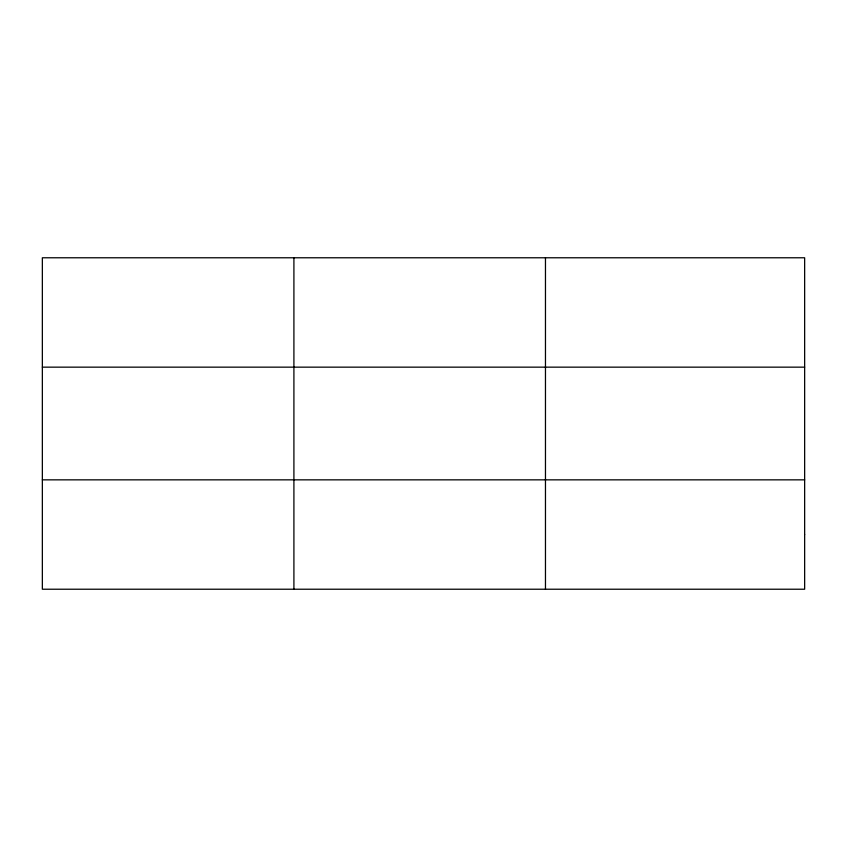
<?xml version="1.0" encoding="UTF-8"?>
<svg xmlns="http://www.w3.org/2000/svg" width="847" height="847" viewBox="0 0 847 847"><rect width="100%" height="100%" fill="white"/><g stroke="black" fill="none" stroke-linecap="round" stroke-linejoin="round"><path stroke-width="1.27" d="M293.909 589.226L293.909 257.774M545.468 589.226L545.468 257.774M42.35 367.153L804.65 367.153M42.35 479.847L804.65 479.847M804.65 534.542L804.65 589.226L42.35 589.226L42.35 257.774L804.65 257.774L804.65 534.542"/></g></svg>
